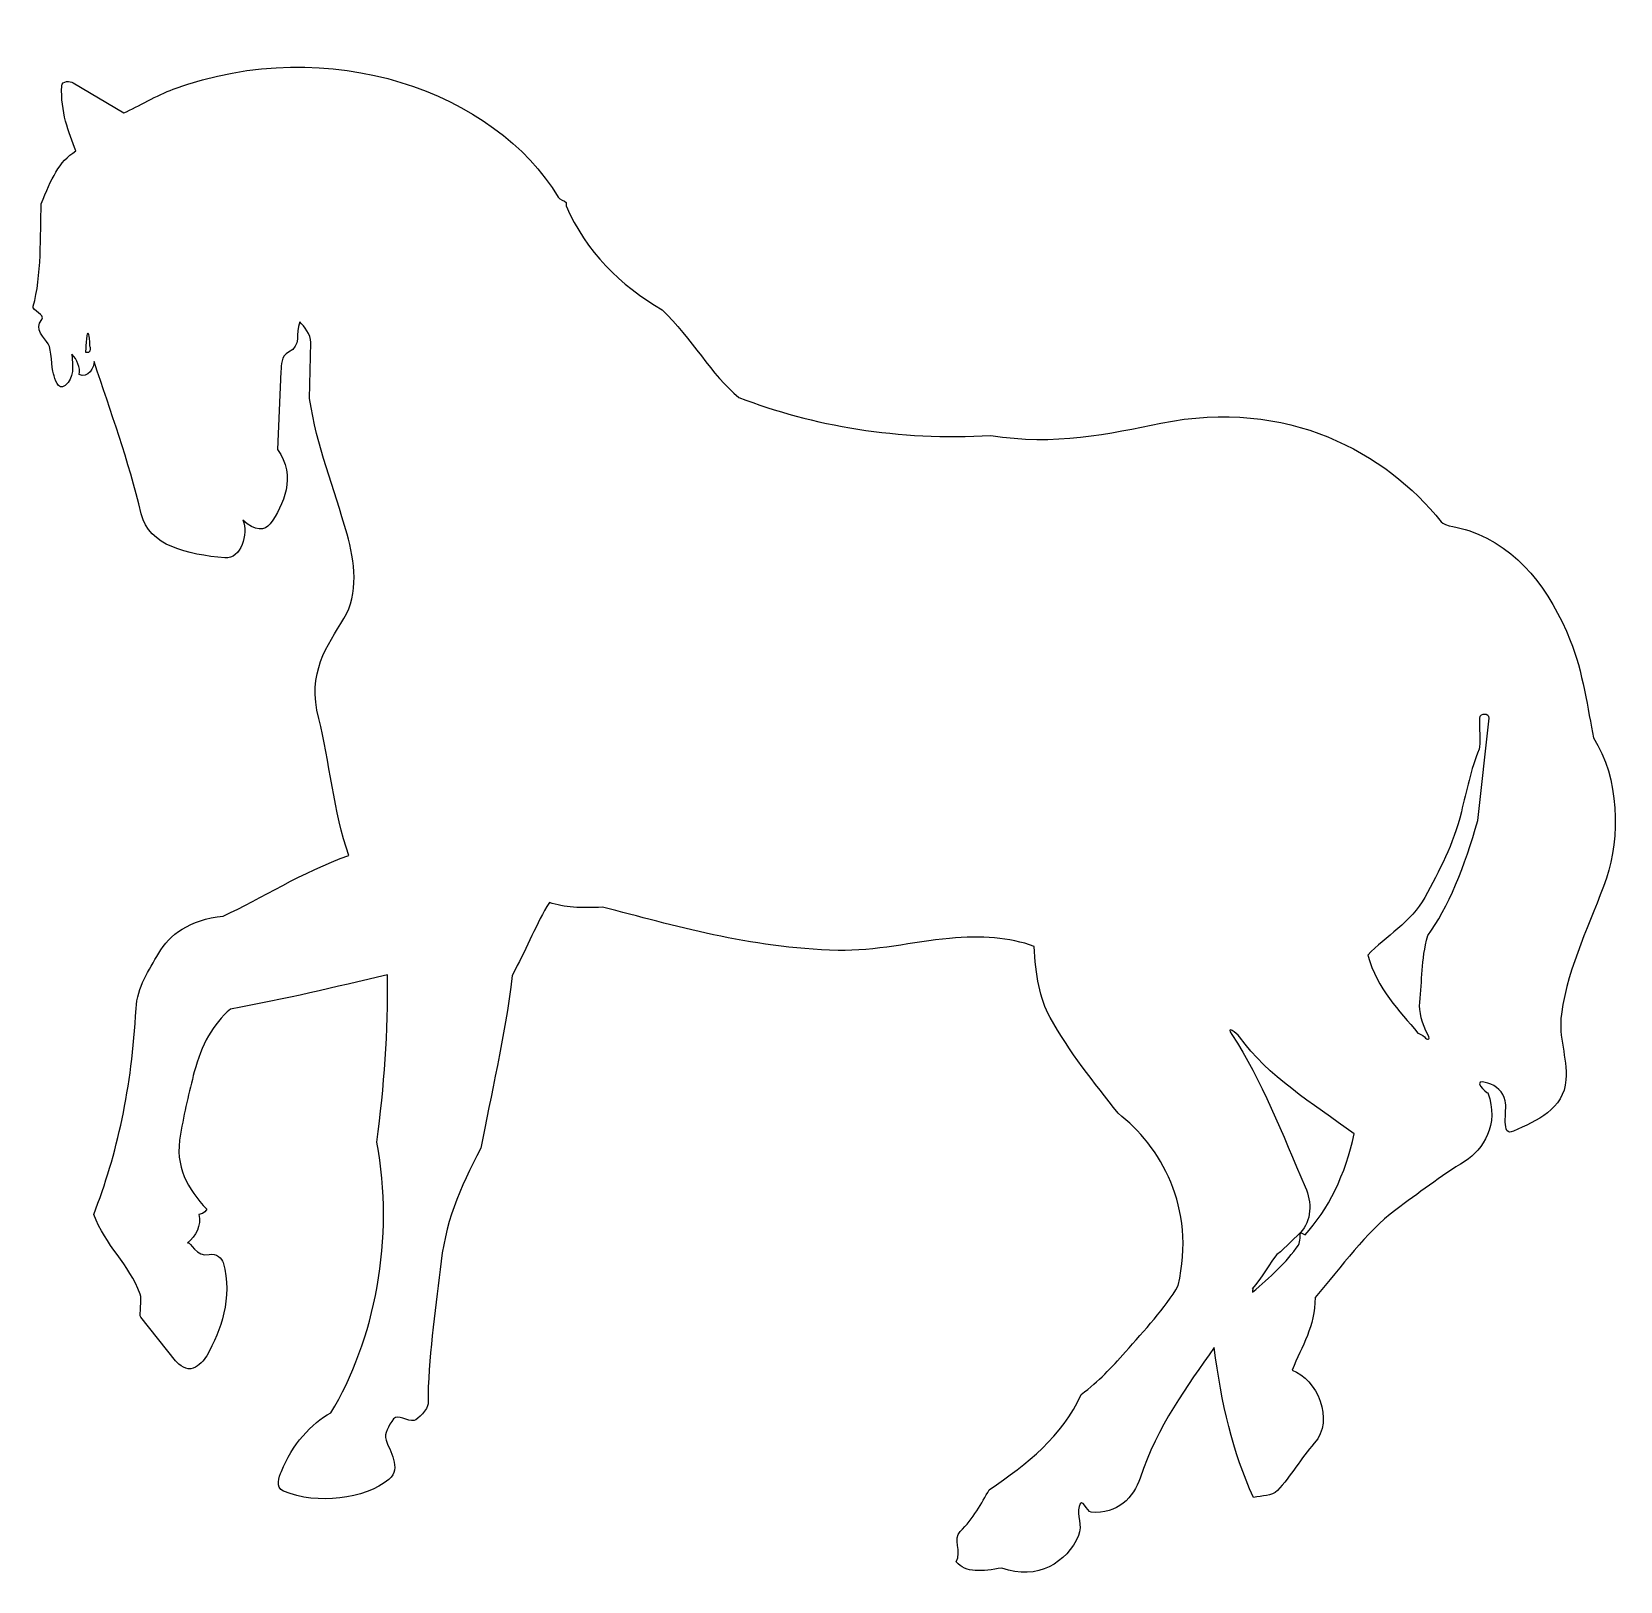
# Model space of a CAD drawing. Header units: centimetres. Extents: x -9.3 to 9.4, y -9 to 9.3.
import ezdxf

# ---------------------------------------------------------------- set-up
doc = ezdxf.new("R2010")
doc.units = ezdxf.units.CM
doc.header["$MEASUREMENT"] = 0
doc.layers.add('Camada 1', color=7, linetype='Continuous')

msp = doc.modelspace()

# ---------------------------------------------------------------- linework, layer by layer
at = {"layer": 'Camada 1'}
for points, knots in [([(9.21085, -0.68703), (9.37333, -0.21583), (9.36341, 0.49314), (9.05755, 0.96458), (9.05755, 0.96458), (8.9949, 1.28269), (8.93087, 1.75489), (8.78569, 2.10986), (8.78569, 2.10986), (8.54328, 2.70242), (8.18733, 3.19439), (7.5902, 3.40383), (7.5902, 3.40383), (7.48458, 3.4409), (7.30683, 3.45283), (7.26296, 3.50784), (7.26296, 3.50784), (6.61587, 4.31847), (5.45768, 4.96972), (3.96339, 4.66695), (3.96339, 4.66695), (3.37239, 4.54712), (2.70037, 4.39766), (1.96264, 4.52389), (1.96264, 4.52389), (0.87949, 4.45724), (-0.14405, 4.63652), (-1.00321, 4.9704), (-1.00321, 4.9704), (-1.32653, 5.22892), (-1.5596, 5.66816), (-1.90732, 6.00167), (-1.90732, 6.00167), (-2.40328, 6.29009), (-2.80677, 6.68734), (-3.03921, 7.225), (-3.03921, 7.225), (-3.03921, 7.225), (-3.03707, 7.26413), (-3.03707, 7.26413), (-3.03707, 7.26413), (-3.05861, 7.28794), (-3.11181, 7.29337), (-3.13184, 7.32681), (-3.13184, 7.32681), (-3.87108, 8.56066), (-5.82357, 9.27427), (-7.66497, 8.59852), (-7.66497, 8.59852), (-7.85711, 8.52798), (-8.0741, 8.39667), (-8.24869, 8.31833), (-8.24869, 8.31833), (-8.24869, 8.31833), (-8.84406, 8.67517), (-8.84406, 8.67517), (-8.84406, 8.67517), (-8.87592, 8.69406), (-8.97572, 8.70134), (-8.97857, 8.63651), (-8.97857, 8.63651), (-8.99153, 8.33605), (-8.89734, 8.08956), (-8.81302, 7.87157), (-8.81302, 7.87157), (-9.0113, 7.744), (-9.10123, 7.54434), (-9.21865, 7.2497), (-9.21865, 7.2497), (-9.23214, 6.88076), (-9.21301, 6.39539), (-9.31406, 6.04444), (-9.31406, 6.04444), (-9.33089, 5.98605), (-9.16544, 5.94747), (-9.21381, 5.88725), (-9.21381, 5.88725), (-9.30673, 5.77149), (-9.18301, 5.67236), (-9.13676, 5.60137), (-9.13676, 5.60137), (-9.09424, 5.53602), (-9.09879, 5.31496), (-9.07651, 5.24969), (-9.07651, 5.24969), (-9.05611, 5.19016), (-9.02754, 5.04345), (-8.93755, 5.11137), (-8.93755, 5.11137), (-8.82891, 5.19329), (-8.84677, 5.34161), (-8.85804, 5.47763), (-8.85804, 5.47763), (-8.80123, 5.41725), (-8.75223, 5.32319), (-8.77472, 5.24011), (-8.77472, 5.24011), (-8.66754, 5.18105), (-8.58993, 5.33562), (-8.59748, 5.39195), (-8.59748, 5.39195), (-8.39965, 4.79016), (-8.19478, 4.24048), (-8.04143, 3.59897), (-8.04143, 3.59897), (-7.95118, 3.22138), (-7.50218, 3.12174), (-7.05559, 3.08139), (-7.05559, 3.08139), (-6.86898, 3.06456), (-6.77643, 3.36788), (-6.84636, 3.52523), (-6.84636, 3.52523), (-6.70314, 3.39646), (-6.58762, 3.39468), (-6.52296, 3.48327), (-6.52296, 3.48327), (-6.3676, 3.69618), (-6.21057, 4.04532), (-6.43631, 4.35727), (-6.43631, 4.35727), (-6.43631, 4.35727), (-6.39633, 5.27551), (-6.39633, 5.27551), (-6.39633, 5.27551), (-6.39604, 5.35338), (-6.39228, 5.45921), (-6.30777, 5.50308), (-6.30777, 5.50308), (-6.14836, 5.58576), (-6.23395, 5.71469), (-6.17479, 5.85918), (-6.17479, 5.85918), (-6.12283, 5.80423), (-6.04472, 5.71369), (-6.04673, 5.61777), (-6.04673, 5.61777), (-6.04673, 5.61777), (-6.0598, 4.95623), (-6.0598, 4.95623), (-6.0598, 4.95623), (-5.97437, 4.3951), (-5.77132, 3.90784), (-5.61863, 3.36254), (-5.61863, 3.36254), (-5.52822, 3.03975), (-5.47597, 2.6611), (-5.65517, 2.36736), (-5.65517, 2.36736), (-5.84805, 2.05145), (-6.09427, 1.73003), (-5.95166, 1.19031), (-5.95166, 1.19031), (-5.82175, 0.69887), (-5.78188, 0.08676), (-5.59617, -0.4201), (-5.59617, -0.4201), (-6.15082, -0.61801), (-6.62704, -0.92646), (-7.07593, -1.13469), (-7.07593, -1.13469), (-7.4759, -1.17787), (-7.7099, -1.35181), (-7.83647, -1.57265), (-7.83647, -1.57265), (-7.94987, -1.77051), (-8.09028, -1.9723), (-8.10325, -2.22289), (-8.10325, -2.22289), (-8.15228, -3.16764), (-8.32616, -3.93242), (-8.60175, -4.64883), (-8.60175, -4.64883), (-8.46179, -5.0093), (-8.1868, -5.23335), (-8.05345, -5.58334), (-8.05345, -5.58334), (-8.02927, -5.64663), (-8.06821, -5.83009), (-8.04739, -5.85745), (-8.04739, -5.85745), (-8.04739, -5.85745), (-7.63975, -6.36839), (-7.63975, -6.36839), (-7.63975, -6.36839), (-7.59183, -6.42332), (-7.50664, -6.48769), (-7.42951, -6.45536), (-7.42951, -6.45536), (-7.36257, -6.42729), (-7.30441, -6.36921), (-7.2711, -6.30926), (-7.2711, -6.30926), (-7.10238, -6.00435), (-6.9623, -5.63777), (-7.07822, -5.21166), (-7.07822, -5.21166), (-7.08936, -5.17078), (-7.15924, -5.09498), (-7.24237, -5.11784), (-7.24237, -5.11784), (-7.39456, -5.15959), (-7.45938, -4.95888), (-7.49814, -4.98182), (-7.49814, -4.98182), (-7.39736, -4.90001), (-7.33214, -4.77502), (-7.36373, -4.64625), (-7.36373, -4.64625), (-7.29801, -4.64241), (-7.26996, -4.58701), (-7.27126, -4.58555), (-7.27126, -4.58555), (-7.49235, -4.34301), (-7.65213, -4.0961), (-7.5808, -3.70187), (-7.5808, -3.70187), (-7.53513, -3.44954), (-7.47875, -3.20324), (-7.41708, -2.96858), (-7.41708, -2.96858), (-7.33408, -2.65288), (-7.19655, -2.40332), (-6.99044, -2.23039), (-6.99044, -2.23039), (-6.33898, -2.11085), (-5.77336, -1.9747), (-5.14061, -1.82523), (-5.14061, -1.82523), (-5.13564, -2.50992), (-5.18019, -3.13076), (-5.26692, -3.79627), (-5.26692, -3.79627), (-5.05404, -4.91686), (-5.2942, -6.14712), (-5.81064, -6.98098), (-5.81064, -6.98098), (-6.03667, -7.10414), (-6.26824, -7.36039), (-6.39095, -7.67125), (-6.39095, -7.67125), (-6.41601, -7.73475), (-6.47027, -7.86069), (-6.36581, -7.90427), (-6.36581, -7.90427), (-5.97142, -8.06932), (-5.4073, -7.99849), (-5.12624, -7.7655), (-5.12624, -7.7655), (-4.97019, -7.63625), (-5.12058, -7.4226), (-5.15926, -7.30303), (-5.15926, -7.30303), (-5.18492, -7.22363), (-5.13021, -7.13856), (-5.06986, -7.05358), (-5.06986, -7.05358), (-5.0253, -6.99077), (-4.90341, -7.09134), (-4.82716, -7.07147), (-4.82716, -7.07147), (-4.78726, -7.06107), (-4.66455, -6.93569), (-4.66484, -6.87647), (-4.66484, -6.87647), (-4.66791, -6.34085), (-4.57536, -5.79975), (-4.52363, -5.29484), (-4.52363, -5.29484), (-4.46831, -4.75456), (-4.29797, -4.34268), (-4.04151, -3.86712), (-4.04151, -3.86712), (-3.9262, -3.23998), (-3.76343, -2.57997), (-3.67326, -1.83435), (-3.67326, -1.83435), (-3.67326, -1.83435), (-3.64056, -1.76648), (-3.64056, -1.76648), (-3.64056, -1.76648), (-3.49499, -1.51005), (-3.39029, -1.21636), (-3.23601, -0.97487), (-3.23601, -0.97487), (-3.0598, -1.03273), (-2.86263, -1.04395), (-2.61183, -1.02974), (-2.61183, -1.02974), (-1.7613, -1.24593), (-0.90053, -1.50964), (0.16349, -1.53822), (0.16349, -1.53822), (0.59878, -1.54999), (1.03939, -1.43781), (1.47651, -1.39791), (1.47651, -1.39791), (1.85087, -1.36367), (2.17848, -1.38553), (2.4724, -1.49112), (2.4724, -1.49112), (2.49044, -1.82796), (2.5381, -2.10752), (2.6597, -2.32715), (2.6597, -2.32715), (2.88383, -2.73178), (3.1791, -3.09537), (3.46001, -3.45438), (3.46001, -3.45438), (3.95719, -3.84562), (4.38253, -4.55068), (4.16854, -5.48442), (4.16854, -5.48442), (4.01887, -5.74845), (3.76844, -6.013), (3.54788, -6.26357), (3.54788, -6.26357), (3.37754, -6.45714), (3.23916, -6.60499), (3.02697, -6.76525), (3.02697, -6.76525), (2.80289, -7.26388), (2.39522, -7.57628), (1.94281, -7.88944), (1.94281, -7.88944), (1.85439, -8.03983), (1.75329, -8.23165), (1.60123, -8.37813), (1.60123, -8.37813), (1.5109, -8.46518), (1.626, -8.60808), (1.55432, -8.73508), (1.55432, -8.73508), (1.66558, -8.87325), (1.8606, -8.84795), (2.09285, -8.80898), (2.09285, -8.80898), (2.51108, -8.96403), (2.86054, -8.73905), (2.99426, -8.42674), (2.99426, -8.42674), (3.04559, -8.30678), (2.97095, -8.18764), (3.00042, -8.08461), (3.00042, -8.08461), (3.03632, -7.95922), (3.09427, -8.14636), (3.14181, -8.15097), (3.14181, -8.15097), (3.45545, -8.18174), (3.64486, -7.97351), (3.71921, -7.75007), (3.71921, -7.75007), (3.92257, -7.13944), (4.27401, -6.66771), (4.59268, -6.21371), (4.59268, -6.21371), (4.67597, -6.86982), (4.81046, -7.44312), (5.05316, -7.9788), (5.05316, -7.9788), (5.15754, -7.95374), (5.26895, -7.96888), (5.33621, -7.89794), (5.33621, -7.89794), (5.49623, -7.72882), (5.61437, -7.5131), (5.77002, -7.34057), (5.77002, -7.34057), (6.01783, -7.06606), (5.79701, -6.58188), (5.5098, -6.47964), (5.5098, -6.47964), (5.62828, -6.19408), (5.78034, -5.96566), (5.77936, -5.62604), (5.77936, -5.62604), (6.10572, -5.24959), (6.36708, -4.86478), (6.73115, -4.59263), (6.73115, -4.59263), (6.99094, -4.39837), (7.25667, -4.20131), (7.54575, -4.01912), (7.54575, -4.01912), (7.76049, -3.88379), (7.9513, -3.58758), (7.81507, -3.21719), (7.81507, -3.21719), (7.7961, -3.21785), (7.60512, -3.03637), (7.81354, -3.10011), (7.81354, -3.10011), (7.91432, -3.13075), (7.99608, -3.20142), (8.01923, -3.30903), (8.01923, -3.30903), (8.04513, -3.42971), (7.96406, -3.73623), (8.11506, -3.66751), (8.11506, -3.66751), (8.38957, -3.54265), (8.70945, -3.4116), (8.73419, -3.0609), (8.73419, -3.0609), (8.753, -2.79618), (8.64103, -2.56343), (8.68064, -2.2875), (8.68064, -2.2875), (8.76603, -1.69306), (9.0267, -1.22117), (9.21085, -0.68703)], [0, 0, 0, 0, 0.00961538, 0.00961538, 0.00961538, 0.00961538, 0.01923077, 0.01923077, 0.01923077, 0.01923077, 0.02884615, 0.02884615, 0.02884615, 0.02884615, 0.03846154, 0.03846154, 0.03846154, 0.03846154, 0.04807692, 0.04807692, 0.04807692, 0.04807692, 0.05769231, 0.05769231, 0.05769231, 0.05769231, 0.06730769, 0.06730769, 0.06730769, 0.06730769, 0.07692308, 0.07692308, 0.07692308, 0.07692308, 0.08653846, 0.08653846, 0.08653846, 0.08653846, 0.09615385, 0.09615385, 0.09615385, 0.09615385, 0.10576923, 0.10576923, 0.10576923, 0.10576923, 0.11538462, 0.11538462, 0.11538462, 0.11538462, 0.125, 0.125, 0.125, 0.125, 0.13461538, 0.13461538, 0.13461538, 0.13461538, 0.14423077, 0.14423077, 0.14423077, 0.14423077, 0.15384615, 0.15384615, 0.15384615, 0.15384615, 0.16346154, 0.16346154, 0.16346154, 0.16346154, 0.17307692, 0.17307692, 0.17307692, 0.17307692, 0.18269231, 0.18269231, 0.18269231, 0.18269231, 0.19230769, 0.19230769, 0.19230769, 0.19230769, 0.20192308, 0.20192308, 0.20192308, 0.20192308, 0.21153846, 0.21153846, 0.21153846, 0.21153846, 0.22115385, 0.22115385, 0.22115385, 0.22115385, 0.23076923, 0.23076923, 0.23076923, 0.23076923, 0.24038462, 0.24038462, 0.24038462, 0.24038462, 0.25, 0.25, 0.25, 0.25, 0.25961538, 0.25961538, 0.25961538, 0.25961538, 0.26923077, 0.26923077, 0.26923077, 0.26923077, 0.27884615, 0.27884615, 0.27884615, 0.27884615, 0.28846154, 0.28846154, 0.28846154, 0.28846154, 0.29807692, 0.29807692, 0.29807692, 0.29807692, 0.30769231, 0.30769231, 0.30769231, 0.30769231, 0.31730769, 0.31730769, 0.31730769, 0.31730769, 0.32692308, 0.32692308, 0.32692308, 0.32692308, 0.33653846, 0.33653846, 0.33653846, 0.33653846, 0.34615385, 0.34615385, 0.34615385, 0.34615385, 0.35576923, 0.35576923, 0.35576923, 0.35576923, 0.36538462, 0.36538462, 0.36538462, 0.36538462, 0.375, 0.375, 0.375, 0.375, 0.38461538, 0.38461538, 0.38461538, 0.38461538, 0.39423077, 0.39423077, 0.39423077, 0.39423077, 0.40384615, 0.40384615, 0.40384615, 0.40384615, 0.41346154, 0.41346154, 0.41346154, 0.41346154, 0.42307692, 0.42307692, 0.42307692, 0.42307692, 0.43269231, 0.43269231, 0.43269231, 0.43269231, 0.44230769, 0.44230769, 0.44230769, 0.44230769, 0.45192308, 0.45192308, 0.45192308, 0.45192308, 0.46153846, 0.46153846, 0.46153846, 0.46153846, 0.47115385, 0.47115385, 0.47115385, 0.47115385, 0.48076923, 0.48076923, 0.48076923, 0.48076923, 0.49038462, 0.49038462, 0.49038462, 0.49038462, 0.5, 0.5, 0.5, 0.5, 0.50961538, 0.50961538, 0.50961538, 0.50961538, 0.51923077, 0.51923077, 0.51923077, 0.51923077, 0.52884615, 0.52884615, 0.52884615, 0.52884615, 0.53846154, 0.53846154, 0.53846154, 0.53846154, 0.54807692, 0.54807692, 0.54807692, 0.54807692, 0.55769231, 0.55769231, 0.55769231, 0.55769231, 0.56730769, 0.56730769, 0.56730769, 0.56730769, 0.57692308, 0.57692308, 0.57692308, 0.57692308, 0.58653846, 0.58653846, 0.58653846, 0.58653846, 0.59615385, 0.59615385, 0.59615385, 0.59615385, 0.60576923, 0.60576923, 0.60576923, 0.60576923, 0.61538462, 0.61538462, 0.61538462, 0.61538462, 0.625, 0.625, 0.625, 0.625, 0.63461538, 0.63461538, 0.63461538, 0.63461538, 0.64423077, 0.64423077, 0.64423077, 0.64423077, 0.65384615, 0.65384615, 0.65384615, 0.65384615, 0.66346154, 0.66346154, 0.66346154, 0.66346154, 0.67307692, 0.67307692, 0.67307692, 0.67307692, 0.68269231, 0.68269231, 0.68269231, 0.68269231, 0.69230769, 0.69230769, 0.69230769, 0.69230769, 0.70192308, 0.70192308, 0.70192308, 0.70192308, 0.71153846, 0.71153846, 0.71153846, 0.71153846, 0.72115385, 0.72115385, 0.72115385, 0.72115385, 0.73076923, 0.73076923, 0.73076923, 0.73076923, 0.74038462, 0.74038462, 0.74038462, 0.74038462, 0.75, 0.75, 0.75, 0.75, 0.75961538, 0.75961538, 0.75961538, 0.75961538, 0.76923077, 0.76923077, 0.76923077, 0.76923077, 0.77884615, 0.77884615, 0.77884615, 0.77884615, 0.78846154, 0.78846154, 0.78846154, 0.78846154, 0.79807692, 0.79807692, 0.79807692, 0.79807692, 0.80769231, 0.80769231, 0.80769231, 0.80769231, 0.81730769, 0.81730769, 0.81730769, 0.81730769, 0.82692308, 0.82692308, 0.82692308, 0.82692308, 0.83653846, 0.83653846, 0.83653846, 0.83653846, 0.84615385, 0.84615385, 0.84615385, 0.84615385, 0.85576923, 0.85576923, 0.85576923, 0.85576923, 0.86538462, 0.86538462, 0.86538462, 0.86538462, 0.875, 0.875, 0.875, 0.875, 0.88461538, 0.88461538, 0.88461538, 0.88461538, 0.89423077, 0.89423077, 0.89423077, 0.89423077, 0.90384615, 0.90384615, 0.90384615, 0.90384615, 0.91346154, 0.91346154, 0.91346154, 0.91346154, 0.92307692, 0.92307692, 0.92307692, 0.92307692, 0.93269231, 0.93269231, 0.93269231, 0.93269231, 0.94230769, 0.94230769, 0.94230769, 0.94230769, 0.95192308, 0.95192308, 0.95192308, 0.95192308, 0.96153846, 0.96153846, 0.96153846, 0.96153846, 0.97115385, 0.97115385, 0.97115385, 0.97115385, 0.98076923, 0.98076923, 0.98076923, 0.98076923, 1, 1, 1, 1]), ([(-8.64337, 5.51763), (-8.65612, 5.49218), (-8.69758, 5.50496), (-8.69758, 5.50496), (-8.69758, 5.50496), (-8.69758, 5.50496), (-8.688, 5.73758), (-8.67202, 5.72168), (-8.67202, 5.72168), (-8.67202, 5.72168), (-8.64974, 5.73766), (-8.64657, 5.5719), (-8.64657, 5.5719), (-8.6466, 5.5719), (-8.63062, 5.54314), (-8.64337, 5.51763)], [0, 0, 0, 0, 0.2, 0.2, 0.2, 0.2, 0.4, 0.4, 0.4, 0.4, 0.6, 0.6, 0.6, 0.6, 1, 1, 1, 1]), ([(7.6951, -0.0115), (7.54894, -0.54048), (7.34138, -1.04398), (7.10828, -1.36363), (7.10828, -1.36363), (7.02308, -1.66152), (7.04594, -1.89251), (7.01306, -2.15066), (7.01306, -2.15066), (7.00039, -2.24946), (7.04097, -2.40339), (7.11019, -2.53542), (7.11019, -2.53542), (7.14268, -2.59749), (7.09836, -2.59641), (7.0687, -2.55743), (7.0687, -2.55743), (7.05129, -2.5346), (6.99671, -2.51838), (6.9912, -2.51158), (6.9912, -2.51158), (6.76961, -2.24276), (6.51603, -2.0031), (6.40044, -1.59321), (6.40044, -1.59321), (6.607, -1.37678), (6.9168, -1.20425), (7.07208, -0.91582), (7.07208, -0.91582), (7.24332, -0.59792), (7.40601, -0.29638), (7.50237, 0.09089), (7.50237, 0.09089), (7.56529, 0.34354), (7.61058, 0.58317), (7.71123, 0.83117), (7.71123, 0.83117), (7.73158, 0.88131), (7.71184, 1.11896), (7.71583, 1.19513), (7.71583, 1.19513), (7.71887, 1.25514), (7.83259, 1.25413), (7.82971, 1.19452), (7.82971, 1.19452), (7.82971, 1.19452), (7.6951, -0.0115), (7.6951, -0.0115)], [0, 0, 0, 0, 0.07692308, 0.07692308, 0.07692308, 0.07692308, 0.15384615, 0.15384615, 0.15384615, 0.15384615, 0.23076923, 0.23076923, 0.23076923, 0.23076923, 0.30769231, 0.30769231, 0.30769231, 0.30769231, 0.38461538, 0.38461538, 0.38461538, 0.38461538, 0.46153846, 0.46153846, 0.46153846, 0.46153846, 0.53846154, 0.53846154, 0.53846154, 0.53846154, 0.61538462, 0.61538462, 0.61538462, 0.61538462, 0.69230769, 0.69230769, 0.69230769, 0.69230769, 0.76923077, 0.76923077, 0.76923077, 0.76923077, 0.84615385, 0.84615385, 0.84615385, 0.84615385, 1, 1, 1, 1]), ([(5.66226, -4.88785), (5.66226, -4.88785), (5.60791, -4.86036), (5.60791, -4.86036), (5.60791, -4.86036), (5.60378, -4.88351), (5.61151, -4.96519), (5.58301, -5.008), (5.58301, -5.008), (5.4485, -5.20988), (5.24432, -5.38879), (5.04519, -5.56188), (5.04519, -5.56188), (5.0377, -5.53375), (5.06014, -5.49806), (5.04151, -5.51817), (5.04151, -5.51817), (5.13091, -5.42197), (5.27352, -5.18974), (5.32813, -5.11857), (5.32813, -5.11857), (5.32813, -5.11857), (5.37467, -5.08671), (5.37467, -5.08671), (5.37467, -5.08671), (5.37467, -5.08671), (5.6079, -4.86036), (5.6079, -4.86036), (5.6079, -4.86036), (5.7395, -4.7219), (5.74575, -4.50508), (5.66415, -4.32024), (5.66415, -4.32024), (5.39025, -3.70016), (5.15795, -3.06805), (4.80044, -2.52983), (4.80044, -2.52983), (4.72474, -2.41574), (4.85852, -2.50805), (4.8914, -2.55475), (4.8914, -2.55475), (5.22313, -3.02515), (5.74698, -3.33223), (6.23895, -3.69878), (6.23895, -3.69878), (6.14483, -4.16892), (5.92742, -4.59948), (5.66226, -4.88785)], [0, 0, 0, 0, 0.07692308, 0.07692308, 0.07692308, 0.07692308, 0.15384615, 0.15384615, 0.15384615, 0.15384615, 0.23076923, 0.23076923, 0.23076923, 0.23076923, 0.30769231, 0.30769231, 0.30769231, 0.30769231, 0.38461538, 0.38461538, 0.38461538, 0.38461538, 0.46153846, 0.46153846, 0.46153846, 0.46153846, 0.53846154, 0.53846154, 0.53846154, 0.53846154, 0.61538462, 0.61538462, 0.61538462, 0.61538462, 0.69230769, 0.69230769, 0.69230769, 0.69230769, 0.76923077, 0.76923077, 0.76923077, 0.76923077, 0.84615385, 0.84615385, 0.84615385, 0.84615385, 1, 1, 1, 1])]:
    msp.add_open_spline(points, degree=3, knots=knots, dxfattribs=at)

doc.saveas('drawing.dxf')
